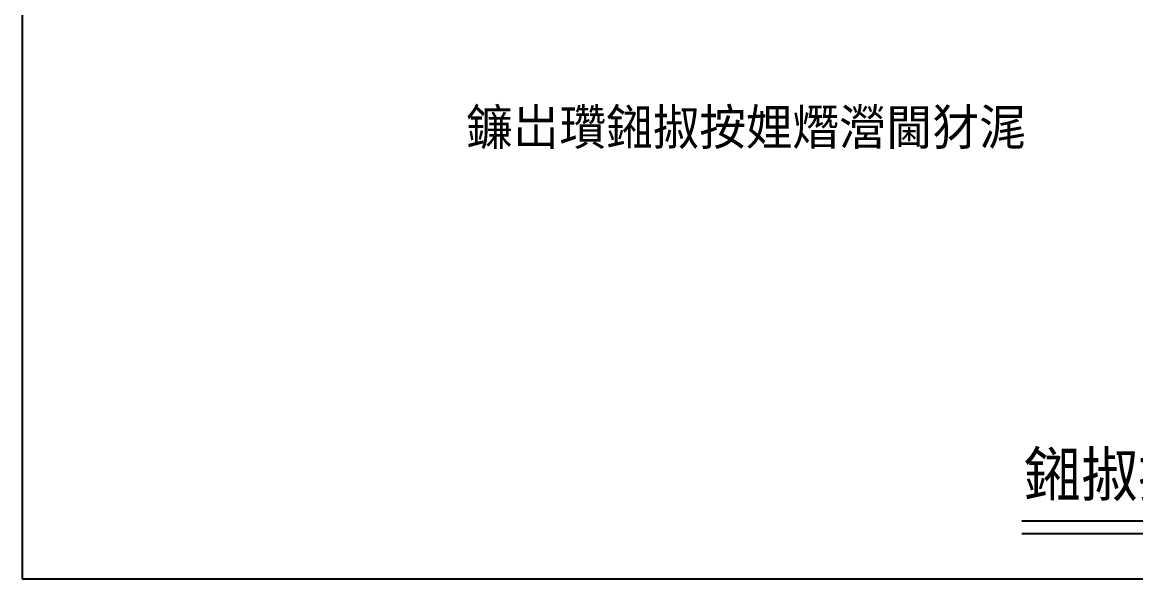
# Model space of a CAD drawing. Header units: metres. Extents: x 0 to 594, y 0 to 420.
# Drawn here: x 0 to 293.6, y 0 to 146.7 of the extents above; entities that cross this region are included whole.
import ezdxf

# ---------------------------------------------------------------- set-up
doc = ezdxf.new("R2010")
doc.units = ezdxf.units.M
doc.layers.add(' ', color=5, linetype='Continuous')

msp = doc.modelspace()

# ---------------------------------------------------------------- linework, layer by layer
for p, q in [((0, 420), (0, 0)), ((263.59, 15.29), (337.65, 15.29)), ((263.59, 11.94), (337.83, 11.94)), ((0, 0), (594, 0))]:
    msp.add_line(p, q)

# ---------------------------------------------------------------- texts
at = {"layer": ' '}
for s, height, p in [('鐮岀瓚鎺掓按娌熸瀯閫犲浘', 9.46, (117.03, 114.36)), ('鎺掓按娌熸瀯閫犲浘', 11.6, (264.06, 21.74))]:
    msp.add_text(s, height=height, dxfattribs=at).set_placement(p)

doc.saveas('drawing.dxf')
